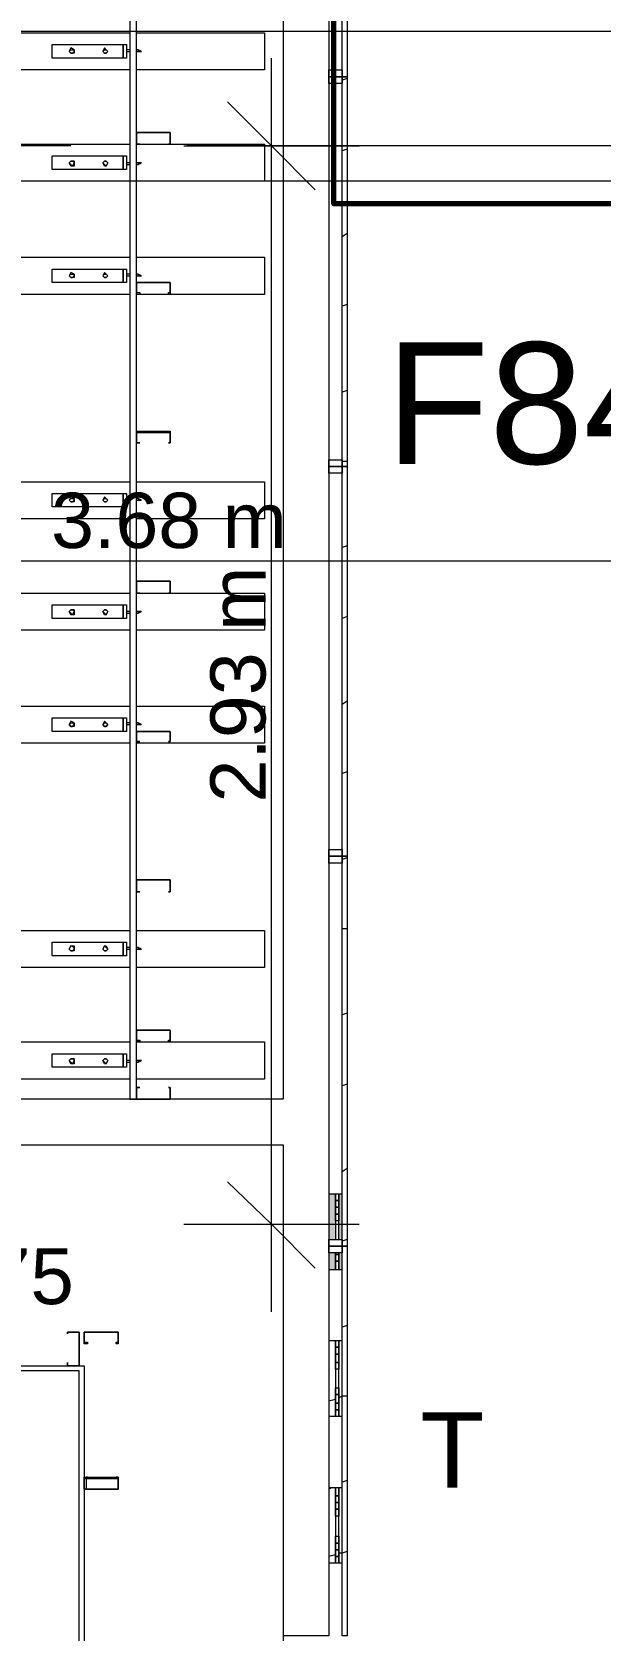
# Model space of a CAD drawing. Header units: metres. Extents: x -2 to 237, y -8 to 52.
# Drawn here: x 39.356 to 40.902, y 38.198 to 42.542 of the extents above; entities that cross this region are included whole.
import ezdxf

# ---------------------------------------------------------------- set-up
doc = ezdxf.new("R2010")
doc.units = ezdxf.units.M
doc.layers.add('HVAC - Ductos', color=5, linetype='Continuous', lineweight=0)
doc.layers.add('PDF2_Text', color=7, linetype='Continuous', lineweight=0)
doc.layers.add('PDF2_Geometry', color=7, linetype='Continuous', lineweight=0, true_color=0xaaaaaa)
doc.layers.add('PDF2_Solid Fills', color=7, linetype='Continuous', lineweight=0, true_color=0xffffff)
doc.styles.add('PDF ArialUnicodeMS-Bold-Identity-H', font='arial.ttf')
doc.styles.add('PDF Helvetica', font='')
doc.styles.get('PDF Helvetica').set_extended_font_data('Helvetica')

msp = doc.modelspace()

# ---------------------------------------------------------------- hatches: boundary and pattern name
at = {"layer": 'PDF2_Solid Fills', "lineweight": 0, "transparency": 33554559}
h = msp.add_hatch(color=256, dxfattribs=at)
h.paths.add_polyline_path([(40.1817, 39.26), (40.1817, 39.3839), (40.1634, 39.3839), (40.1634, 39.26)])
h.paths.add_polyline_path([(40.1817, 39.2234), (40.1634, 39.2234), (40.1634, 39.1775), (40.1817, 39.1775)])
h = msp.add_hatch(color=256, dxfattribs=at)
h.paths.add_polyline_path([(40.1909, 39.26), (40.2001, 39.26), (40.2001, 39.3839), (40.1909, 39.3839)])
h.paths.add_polyline_path([(40.2001, 39.2234), (40.1909, 39.2234), (40.1909, 39.1775), (40.2001, 39.1775)])

# ---------------------------------------------------------------- linework, layer by layer
at = {"layer": 'HVAC - Ductos', "lineweight": 0}
msp.add_lwpolyline([(47.3088, 42.1356), (34.3113, 42.1356), (34.3113, 42.5439), (47.3088, 42.5439)], close=True, dxfattribs=at)
for points in [[(40.0074, 39.0629), (40.0074, 42.4705)], [(39.8883, 42.3513), (40.0074, 42.232), (40.1267, 42.1128)], [(39.769, 42.232), (40.0074, 42.232), (40.2459, 42.232)], [(37.6455, 41.1038), (41.5622, 41.1038), (42.163, 41.1038), (46.1347, 41.1038)], [(39.8883, 39.416), (40.0074, 39.3014), (40.1267, 39.1821)], [(39.769, 39.3014), (40.0074, 39.3014), (40.2459, 39.3014)]]:
    msp.add_lwpolyline(points, dxfattribs=at)
at = {"layer": 'PDF2_Geometry', "lineweight": 0}
for points in [[(40.2001, 43.5161), (40.2001, 44.5572), (40.2001, 44.7865), (40.2138, 44.7865), (40.2138, 44.5572), (40.2001, 44.5572), (40.2001, 43.4749), (40.2138, 43.4749), (40.2138, 42.42), (40.2001, 42.42), (40.2001, 43.4749), (40.2138, 43.4749)], [(40.0396, 43.4749), (40.1634, 43.4749), (40.1634, 38.1823), (40.0396, 38.1823), (40.0396, 35.2058)], [(36.9026, 42.5393), (39.6223, 42.5393)], [(39.6406, 42.5393), (39.9891, 42.5393), (39.9891, 42.4384), (39.6406, 42.4384)], [(39.6039, 42.4934), (39.6039, 42.498)], [(39.6223, 42.4934), (39.6131, 42.4934)], [(39.6131, 42.4888), (39.6223, 42.4888)], [(39.6406, 42.4888), (39.6452, 42.4888), (39.6543, 42.4888), (39.6452, 42.4934), (39.6406, 42.4934)], [(39.6452, 42.4934), (39.6452, 42.4888)], [(39.6223, 42.4384), (36.9026, 42.4384)], [(40.2138, 42.4154), (40.2001, 42.4108)], [(36.9026, 42.2366), (39.6223, 42.2366)], [(39.4617, 42.232), (39.1407, 42.232)], [(39.6406, 42.2366), (39.9891, 42.2366), (39.9891, 42.1356), (39.6406, 42.1356)], [(41.0485, 42.232), (39.7782, 42.232)], [(40.2138, 42.2228), (40.2001, 42.2182)], [(39.6039, 42.177), (39.6039, 42.1815)], [(39.6223, 42.1861), (39.6131, 42.1861)], [(39.6131, 42.1815), (39.6223, 42.1815)], [(39.6406, 42.1815), (39.6452, 42.1815), (39.6543, 42.1861), (39.6452, 42.1861), (39.6406, 42.1861)], [(39.6452, 42.1861), (39.6452, 42.1815)], [(39.6223, 42.1356), (36.9026, 42.1356)], [(40.2138, 41.9935), (40.2001, 41.9843)], [(36.9026, 41.9293), (39.6223, 41.9293)], [(39.6406, 41.9293), (39.9891, 41.9293), (39.9891, 41.8284), (39.6406, 41.8284)], [(39.6039, 41.8834), (39.6039, 41.888)], [(39.6223, 41.8834), (39.6131, 41.8834)], [(39.6131, 41.8788), (39.6223, 41.8788)], [(39.6406, 41.8788), (39.6452, 41.8788), (39.6543, 41.8788), (39.6452, 41.8834), (39.6406, 41.8834)], [(39.6452, 41.8834), (39.6452, 41.8788)], [(39.6223, 41.8284), (36.9026, 41.8284)], [(40.2138, 41.8009), (40.2001, 41.7963)], [(40.2138, 41.567), (40.2001, 41.5624)], [(40.2138, 41.3743), (40.2001, 41.3743)], [(36.9026, 41.3193), (39.6223, 41.3193)], [(39.6406, 41.3193), (39.9891, 41.3193), (39.9891, 41.2184), (39.6406, 41.2184)], [(39.6039, 41.2735), (39.6039, 41.278)], [(39.6223, 41.2735), (39.6131, 41.2735)], [(39.6131, 41.2689), (39.6223, 41.2689)], [(39.6406, 41.2689), (39.6452, 41.2689), (39.6543, 41.2689), (39.6452, 41.2735), (39.6406, 41.2735)], [(39.6452, 41.2735), (39.6452, 41.2689)], [(39.6223, 41.2184), (36.9026, 41.2184)], [(40.2138, 41.1451), (40.2001, 41.1405)], [(36.9026, 41.0166), (39.6223, 41.0166)], [(39.6406, 41.0166), (39.9891, 41.0166), (39.9891, 40.9157), (39.6406, 40.9157)], [(39.6039, 40.957), (39.6039, 40.9616)], [(39.6223, 40.9662), (39.6131, 40.9662)], [(39.6131, 40.9616), (39.6223, 40.9616)], [(39.6406, 40.9616), (39.6452, 40.9616), (39.6543, 40.9662), (39.6452, 40.9662), (39.6406, 40.9662)], [(39.6452, 40.9662), (39.6452, 40.9616)], [(39.6223, 40.9157), (36.9026, 40.9157)], [(40.2138, 40.9524), (40.2001, 40.9478)], [(36.9026, 40.7093), (39.6223, 40.7093)], [(39.6406, 40.7093), (39.9891, 40.7093), (39.9891, 40.6084), (39.6406, 40.6084)], [(40.2138, 40.7231), (40.2001, 40.7139)], [(39.6039, 40.6635), (39.6039, 40.6681)], [(39.6223, 40.6635), (39.6131, 40.6635)], [(39.6131, 40.6589), (39.6223, 40.6589)], [(39.6406, 40.6589), (39.6452, 40.6589), (39.6543, 40.6589), (39.6452, 40.6635), (39.6406, 40.6635)], [(39.6452, 40.6635), (39.6452, 40.6589)], [(39.6223, 40.6084), (36.9026, 40.6084)], [(40.2138, 40.5304), (40.2001, 40.5259)], [(40.2138, 40.2966), (40.2001, 40.292)], [(36.9026, 40.0993), (39.6223, 40.0993)], [(39.6406, 40.0993), (39.9891, 40.0993), (39.9891, 39.9985), (39.6406, 39.9985)], [(40.2138, 40.1039), (40.2001, 40.1039)], [(39.6039, 40.0535), (39.6039, 40.0581)], [(39.6223, 40.0535), (39.6131, 40.0535)], [(39.6131, 40.0489), (39.6223, 40.0489)], [(39.6406, 40.0489), (39.6452, 40.0489), (39.6543, 40.0489), (39.6452, 40.0535), (39.6406, 40.0535)], [(39.6452, 40.0535), (39.6452, 40.0489)], [(39.6223, 39.9985), (36.9026, 39.9985)], [(40.2138, 39.8747), (40.2001, 39.8701)], [(36.9026, 39.7967), (39.6223, 39.7967)], [(39.6406, 39.7967), (39.9891, 39.7967), (39.9891, 39.6958), (39.6406, 39.6958)], [(39.6223, 39.7462), (39.6131, 39.7462)], [(39.6406, 39.7417), (39.6452, 39.7417), (39.6543, 39.7462), (39.6452, 39.7462), (39.6406, 39.7462)], [(39.6452, 39.7462), (39.6452, 39.7417)], [(39.6039, 39.7371), (39.6039, 39.7417)], [(39.6131, 39.7417), (39.6223, 39.7417)], [(39.6223, 39.6958), (36.9026, 39.6958)], [(39.6406, 39.6408), (39.6406, 39.6728), (39.6497, 39.6728), (39.6406, 39.6728), (39.6406, 39.6408), (39.6452, 39.6408), (39.7323, 39.6408), (39.7323, 39.6728), (39.7323, 39.6408)], [(40.2138, 39.682), (40.2001, 39.6774)], [(36.4898, 38.1823), (36.4898, 39.5169), (40.0396, 39.5169), (40.0396, 38.1823)], [(40.2138, 39.4527), (40.2001, 39.4435)], [(40.1634, 39.3839), (40.1817, 39.3839), (40.1817, 39.26)], [(40.1909, 39.26), (40.1909, 39.3839), (40.2001, 39.3839)], [(40.2138, 39.3839), (40.2138, 39.1775)], [(40.2001, 39.1775), (40.1909, 39.1775), (40.1909, 39.2234), (40.1909, 39.2188), (40.1817, 39.2188), (40.1817, 39.2234), (40.1817, 39.1775), (40.1634, 39.1775)], [(40.2138, 39.26), (40.2001, 39.2555)], [(40.2138, 39.0262), (40.2001, 39.0216)], [(40.1634, 38.9849), (40.1817, 38.9849), (40.1817, 38.7785), (40.1634, 38.7785)], [(40.2001, 38.7785), (40.1909, 38.7785), (40.1909, 38.9849), (40.2001, 38.9849)], [(40.2138, 38.9849), (40.2138, 38.7785)], [(40.2138, 38.8335), (40.2001, 38.8335), (40.1909, 38.8289)], [(40.1817, 38.8244), (40.1634, 38.8198)], [(39.5855, 38.5813), (39.5901, 38.5813)], [(39.5901, 38.5813), (39.5855, 38.5813)], [(40.1726, 38.5859), (40.1634, 38.5813)], [(40.1634, 38.5859), (40.1817, 38.5859), (40.1817, 38.3795), (40.1634, 38.3795)], [(40.2001, 38.3795), (40.1909, 38.3795), (40.1909, 38.5859), (40.2001, 38.5859)], [(40.2138, 38.6042), (40.2001, 38.5997)], [(40.2138, 38.5859), (40.2138, 38.3795)], [(40.1817, 38.4024), (40.1634, 38.3978)], [(40.2138, 38.4116), (40.2001, 38.407), (40.1909, 38.407)]]:
    msp.add_lwpolyline(points, dxfattribs=at)
at = {"layer": 'PDF2_Geometry', "color": 232, "lineweight": 70, "true_color": 0xe91e64}
msp.add_lwpolyline([(40.1774, 43.6392), (41.2087, 43.6392), (41.2087, 42.0743), (40.1774, 42.0743)], close=True, dxfattribs=at)
at = {"layer": 'PDF2_Geometry', "lineweight": 0}
for points in [[(36.4898, 39.6408), (36.4898, 43.4749), (36.7971, 43.4749), (36.8888, 43.4749), (36.8888, 39.6408), (36.9026, 39.6408), (36.9026, 43.4749), (39.6223, 43.4749), (39.6223, 39.6408), (39.6406, 39.6408), (39.6406, 43.4749), (39.6406, 43.4565), (39.6497, 43.4565), (39.6406, 43.4565), (39.6406, 43.4749), (39.7323, 43.4749), (40.0396, 43.4749), (40.0396, 39.6408)], [(39.6131, 42.5072), (39.6131, 42.4705), (39.6039, 42.4705), (39.4112, 42.4705), (39.4112, 42.5072), (39.6039, 42.5072)], [(39.4571, 42.4888), (39.4617, 42.4842), (39.4663, 42.4842), (39.4709, 42.4888), (39.4709, 42.4934), (39.4617, 42.498)], [(39.4709, 42.4888), (39.4709, 42.4842), (39.4617, 42.4842), (39.4571, 42.4888), (39.4617, 42.4934), (39.4709, 42.4934)], [(39.5489, 42.4888), (39.5534, 42.4842), (39.558, 42.4842), (39.5626, 42.4888), (39.558, 42.4934), (39.5534, 42.498)], [(39.5626, 42.4888), (39.558, 42.4842), (39.5534, 42.4842), (39.5489, 42.4888), (39.5534, 42.4934), (39.558, 42.4934)], [(39.6039, 42.5072), (39.6039, 42.4705)], [(39.6039, 42.4888), (39.6039, 42.4842), (39.6039, 42.4888), (39.6039, 42.4934), (39.6039, 42.498), (39.6039, 42.4934), (39.6039, 42.4888), (39.6039, 42.4842), (39.6039, 42.4888), (39.6039, 42.4934)], [(40.2001, 42.4384), (40.2001, 42.42), (40.1634, 42.42), (40.1634, 42.4384)], [(40.2001, 42.42), (40.2001, 42.4017), (40.1634, 42.4017), (40.1634, 42.42)], [(40.2138, 41.3606), (40.2001, 41.3606), (40.2001, 42.42), (40.2138, 42.42)], [(39.7323, 42.2641), (39.7323, 42.2687), (39.6452, 42.2687), (39.6406, 42.2687), (39.6406, 42.2641), (39.6406, 42.2366), (39.6497, 42.2366), (39.6406, 42.2366), (39.6406, 42.2641), (39.6406, 42.2687), (39.6452, 42.2687), (39.7323, 42.2687), (39.7323, 42.2641), (39.7323, 42.2366)], [(39.7277, 42.2366), (39.7323, 42.2366)], [(39.6131, 42.2045), (39.6131, 42.1678), (39.6039, 42.1678), (39.4112, 42.1678), (39.4112, 42.2045), (39.6039, 42.2045)], [(39.4571, 42.1861), (39.4617, 42.1815), (39.4663, 42.177), (39.4709, 42.1861), (39.4709, 42.1907), (39.4617, 42.1907)], [(39.4709, 42.1861), (39.4709, 42.177), (39.4617, 42.177), (39.4571, 42.1861), (39.4617, 42.1907), (39.4709, 42.1907)], [(39.5489, 42.1861), (39.5534, 42.1815), (39.558, 42.177), (39.5626, 42.1861), (39.558, 42.1907), (39.5534, 42.1907)], [(39.5626, 42.1861), (39.558, 42.177), (39.5534, 42.177), (39.5489, 42.1861), (39.5534, 42.1907), (39.558, 42.1907)], [(39.6039, 42.2045), (39.6039, 42.1678)], [(39.6039, 42.1861), (39.6039, 42.1815), (39.6039, 42.177), (39.6039, 42.1815), (39.6039, 42.1861), (39.6039, 42.1907), (39.6039, 42.1861), (39.6039, 42.177), (39.6039, 42.1861), (39.6039, 42.1907)], [(39.6131, 41.8972), (39.6131, 41.8605), (39.6039, 41.8605), (39.4112, 41.8605), (39.4112, 41.8972), (39.6039, 41.8972)], [(39.4571, 41.8788), (39.4617, 41.8742), (39.4663, 41.8742), (39.4709, 41.8788), (39.4709, 41.8834), (39.4617, 41.888)], [(39.4709, 41.8788), (39.4709, 41.8742), (39.4617, 41.8742), (39.4571, 41.8788), (39.4617, 41.8834), (39.4709, 41.8834)], [(39.5489, 41.8788), (39.5534, 41.8742), (39.558, 41.8742), (39.5626, 41.8788), (39.558, 41.8834), (39.5534, 41.888)], [(39.5626, 41.8788), (39.558, 41.8742), (39.5534, 41.8742), (39.5489, 41.8788), (39.5534, 41.8834), (39.558, 41.8834)], [(39.6039, 41.8972), (39.6039, 41.8605)], [(39.6039, 41.8788), (39.6039, 41.8742), (39.6039, 41.8788), (39.6039, 41.8834), (39.6039, 41.888), (39.6039, 41.8834), (39.6039, 41.8788), (39.6039, 41.8742), (39.6039, 41.8788), (39.6039, 41.8834)], [(39.7277, 41.8284), (39.7277, 41.833), (39.7323, 41.833), (39.7323, 41.8605), (39.6452, 41.8605), (39.6406, 41.8605), (39.6406, 41.833), (39.6497, 41.833), (39.6497, 41.8284), (39.6406, 41.8284), (39.6406, 41.8605), (39.6452, 41.8605), (39.7323, 41.8605), (39.7323, 41.8284)], [(39.7323, 41.4523), (39.6452, 41.4523), (39.6406, 41.4523), (39.6406, 41.4248), (39.6497, 41.4248), (39.6406, 41.4248), (39.6406, 41.4523), (39.6406, 41.4569), (39.6452, 41.4569), (39.7323, 41.4569), (39.7323, 41.4523), (39.7323, 41.4248)], [(39.7277, 41.4248), (39.7323, 41.4248)], [(40.2001, 41.3789), (40.2001, 41.3606), (40.1634, 41.3606), (40.1634, 41.3789)], [(40.2001, 41.3606), (40.2001, 41.3423), (40.1634, 41.3423), (40.1634, 41.3606)], [(40.2138, 40.3012), (40.2001, 40.3012), (40.2001, 41.3606), (40.2138, 41.3606)], [(39.6131, 41.2872), (39.6131, 41.2506), (39.6039, 41.2506), (39.4112, 41.2506), (39.4112, 41.2872), (39.6039, 41.2872)], [(39.4571, 41.2689), (39.4617, 41.2643), (39.4663, 41.2643), (39.4709, 41.2689), (39.4709, 41.2735), (39.4617, 41.278)], [(39.4709, 41.2689), (39.4709, 41.2643), (39.4617, 41.2643), (39.4571, 41.2689), (39.4617, 41.2735), (39.4709, 41.2735)], [(39.5489, 41.2689), (39.5534, 41.2643), (39.558, 41.2643), (39.5626, 41.2689), (39.558, 41.2735), (39.5534, 41.278)], [(39.5626, 41.2689), (39.558, 41.2643), (39.5534, 41.2643), (39.5489, 41.2689), (39.5534, 41.2735), (39.558, 41.2735)], [(39.6039, 41.2872), (39.6039, 41.2506)], [(39.6039, 41.2689), (39.6039, 41.2643), (39.6039, 41.2689), (39.6039, 41.2735), (39.6039, 41.278), (39.6039, 41.2735), (39.6039, 41.2689), (39.6039, 41.2643), (39.6039, 41.2689), (39.6039, 41.2735)], [(39.7323, 41.0487), (39.6452, 41.0487), (39.6406, 41.0487), (39.6406, 41.0166), (39.6497, 41.0166), (39.6406, 41.0166), (39.6406, 41.0487), (39.6452, 41.0487), (39.7323, 41.0487), (39.7323, 41.0166)], [(39.7277, 41.0166), (39.7323, 41.0166)], [(39.6131, 40.9845), (39.6131, 40.9478), (39.6039, 40.9478), (39.4112, 40.9478), (39.4112, 40.9845), (39.6039, 40.9845)], [(39.4571, 40.9662), (39.4617, 40.9616), (39.4663, 40.957), (39.4709, 40.9662), (39.4709, 40.9708), (39.4617, 40.9708)], [(39.4709, 40.9662), (39.4709, 40.957), (39.4617, 40.957), (39.4571, 40.9662), (39.4617, 40.9708), (39.4709, 40.9708)], [(39.5489, 40.9662), (39.5534, 40.9616), (39.558, 40.957), (39.5626, 40.9662), (39.558, 40.9708), (39.5534, 40.9708)], [(39.5626, 40.9662), (39.558, 40.957), (39.5534, 40.957), (39.5489, 40.9662), (39.5534, 40.9708), (39.558, 40.9708)], [(39.6039, 40.9845), (39.6039, 40.9478)], [(39.6039, 40.9662), (39.6039, 40.9616), (39.6039, 40.957), (39.6039, 40.9616), (39.6039, 40.9662), (39.6039, 40.9708), (39.6039, 40.9662), (39.6039, 40.957), (39.6039, 40.9662), (39.6039, 40.9708)], [(39.6131, 40.6772), (39.6131, 40.6405), (39.6039, 40.6405), (39.4112, 40.6405), (39.4112, 40.6772), (39.6039, 40.6772)], [(39.4571, 40.6589), (39.4617, 40.6543), (39.4663, 40.6543), (39.4709, 40.6589), (39.4709, 40.6635), (39.4617, 40.6681)], [(39.4709, 40.6589), (39.4709, 40.6543), (39.4617, 40.6543), (39.4571, 40.6589), (39.4617, 40.6635), (39.4709, 40.6635)], [(39.5489, 40.6589), (39.5534, 40.6543), (39.558, 40.6543), (39.5626, 40.6589), (39.558, 40.6635), (39.5534, 40.6681)], [(39.5626, 40.6589), (39.558, 40.6543), (39.5534, 40.6543), (39.5489, 40.6589), (39.5534, 40.6635), (39.558, 40.6635)], [(39.6039, 40.6772), (39.6039, 40.6405)], [(39.6039, 40.6589), (39.6039, 40.6543), (39.6039, 40.6589), (39.6039, 40.6635), (39.6039, 40.6681), (39.6039, 40.6635), (39.6039, 40.6589), (39.6039, 40.6543), (39.6039, 40.6589), (39.6039, 40.6635)], [(39.7323, 40.6405), (39.6452, 40.6405), (39.6406, 40.6405), (39.6406, 40.613), (39.6497, 40.613), (39.6406, 40.613), (39.6406, 40.6405), (39.6452, 40.6405), (39.7323, 40.6405), (39.7323, 40.613)], [(39.7277, 40.613), (39.7323, 40.613)], [(40.2001, 40.3196), (40.2001, 40.3012), (40.1634, 40.3012), (40.1634, 40.3196)], [(40.2001, 40.3012), (40.2001, 40.2828), (40.1634, 40.2828), (40.1634, 40.3012)], [(40.2138, 39.2417), (40.2001, 39.2417), (40.2001, 40.3012), (40.2138, 40.3012)], [(39.7323, 40.2324), (39.7323, 40.237), (39.6452, 40.237), (39.6406, 40.237), (39.6406, 40.2324), (39.6406, 40.2048), (39.6497, 40.2048), (39.6406, 40.2048), (39.6406, 40.2324), (39.6406, 40.237), (39.6452, 40.237), (39.7323, 40.237), (39.7323, 40.2324), (39.7323, 40.2048)], [(39.7277, 40.2048), (39.7323, 40.2048)], [(39.6131, 40.0673), (39.6131, 40.0306), (39.6039, 40.0306), (39.4112, 40.0306), (39.4112, 40.0673), (39.6039, 40.0673)], [(39.4571, 40.0489), (39.4617, 40.0444), (39.4663, 40.0444), (39.4709, 40.0489), (39.4709, 40.0535), (39.4617, 40.0581)], [(39.4709, 40.0489), (39.4709, 40.0444), (39.4617, 40.0444), (39.4571, 40.0489), (39.4617, 40.0581), (39.4709, 40.0581)], [(39.5489, 40.0489), (39.5534, 40.0444), (39.558, 40.0444), (39.5626, 40.0489), (39.558, 40.0535), (39.5534, 40.0581)], [(39.5626, 40.0489), (39.558, 40.0444), (39.5534, 40.0444), (39.5489, 40.0489), (39.5534, 40.0581), (39.558, 40.0581)], [(39.6039, 40.0673), (39.6039, 40.0306)], [(39.6039, 40.0489), (39.6039, 40.0444), (39.6039, 40.0489), (39.6039, 40.0581), (39.6039, 40.0489), (39.6039, 40.0444), (39.6039, 40.0489), (39.6039, 40.0581)], [(39.7277, 39.7967), (39.7277, 39.8013), (39.7323, 39.8013), (39.7323, 39.8288), (39.6452, 39.8288), (39.6406, 39.8288), (39.6406, 39.8013), (39.6497, 39.8013), (39.6497, 39.7967), (39.6406, 39.7967), (39.6406, 39.8288), (39.6452, 39.8288), (39.7323, 39.8288), (39.7323, 39.7967)], [(39.6131, 39.7646), (39.6131, 39.7279), (39.6039, 39.7279), (39.4112, 39.7279), (39.4112, 39.7646), (39.6039, 39.7646)], [(39.4571, 39.7462), (39.4617, 39.7417), (39.4663, 39.7371), (39.4709, 39.7462), (39.4709, 39.7508), (39.4617, 39.7508)], [(39.4709, 39.7462), (39.4709, 39.7371), (39.4617, 39.7371), (39.4571, 39.7462), (39.4617, 39.7508), (39.4709, 39.7508)], [(39.5489, 39.7462), (39.5534, 39.7417), (39.558, 39.7371), (39.5626, 39.7462), (39.558, 39.7508), (39.5534, 39.7508)], [(39.5626, 39.7462), (39.558, 39.7371), (39.5534, 39.7371), (39.5489, 39.7462), (39.5534, 39.7508), (39.558, 39.7508)], [(39.6039, 39.7646), (39.6039, 39.7279)], [(39.6039, 39.7462), (39.6039, 39.7417), (39.6039, 39.7371), (39.6039, 39.7417), (39.6039, 39.7462), (39.6039, 39.7508), (39.6039, 39.7462), (39.6039, 39.7371), (39.6039, 39.7462), (39.6039, 39.7508)], [(39.7277, 39.6728), (39.7323, 39.6728)], [(40.1909, 39.3839), (40.1909, 39.3656), (40.1817, 39.3656), (40.1817, 39.3839)], [(40.1909, 39.3656), (40.1909, 39.3472), (40.1817, 39.3472), (40.1817, 39.3656)], [(40.1909, 39.3472), (40.1909, 39.3289), (40.1817, 39.3289), (40.1817, 39.3472)], [(40.1909, 39.3289), (40.1909, 39.3106), (40.1817, 39.3106), (40.1817, 39.3289)], [(40.2001, 39.26), (40.2001, 39.2417), (40.1634, 39.2417), (40.1634, 39.26)], [(40.1634, 39.2417), (40.2001, 39.2417), (40.2001, 39.2234), (40.1634, 39.2234)], [(40.2138, 38.1823), (40.2001, 38.1823), (40.2001, 39.2417), (40.2138, 39.2417)], [(40.1817, 39.2188), (40.1909, 39.2188), (40.1909, 39.2005), (40.1817, 39.2005)], [(40.1817, 39.1775), (40.1817, 39.2005), (40.1909, 39.2005), (40.1909, 39.1775)], [(39.4526, 39.0032), (39.4526, 39.0078)], [(39.48, 39.0078), (39.4846, 39.0078), (39.4846, 38.9207), (39.4846, 38.9161), (39.48, 38.9161), (39.4526, 38.9161), (39.4526, 38.9253), (39.4526, 38.9161), (39.48, 38.9161), (39.4846, 38.9161), (39.4846, 38.9207), (39.4846, 39.0078), (39.48, 39.0078), (39.4526, 39.0078)], [(39.5855, 38.9757), (39.5855, 38.9803), (39.5901, 38.9803), (39.5901, 39.0078), (39.503, 39.0078), (39.4984, 39.0078), (39.4984, 38.9803), (39.5075, 38.9803), (39.5075, 38.9757), (39.4984, 38.9757), (39.4984, 39.0078), (39.503, 39.0078), (39.5901, 39.0078), (39.5901, 38.9757)], [(40.1909, 38.9849), (40.1909, 38.9666), (40.1817, 38.9666), (40.1817, 38.9849)], [(40.1909, 38.9666), (40.1909, 38.9482), (40.1817, 38.9482), (40.1817, 38.9666)], [(40.1909, 38.9482), (40.1909, 38.9253), (40.1817, 38.9253), (40.1817, 38.9482)], [(40.1909, 38.9253), (40.1909, 38.9069), (40.1817, 38.9069), (40.1817, 38.9253)], [(37.0264, 38.9161), (37.0447, 38.9161), (39.4846, 38.9161), (39.4984, 38.9161), (39.4984, 35.8341), (39.4846, 35.8341), (37.0447, 35.8341), (37.0264, 35.8341)], [(37.0447, 38.9023), (37.0447, 35.8525), (39.4846, 35.8525), (39.4846, 38.9023)], [(40.1909, 38.8565), (40.1909, 38.8381), (40.1817, 38.8381), (40.1817, 38.8565)], [(40.1817, 38.8381), (40.1909, 38.8381), (40.1909, 38.8152), (40.1817, 38.8152)], [(40.1817, 38.8152), (40.1909, 38.8152), (40.1909, 38.7969), (40.1817, 38.7969)], [(40.1817, 38.7785), (40.1817, 38.7969), (40.1909, 38.7969), (40.1909, 38.7785)], [(39.5901, 38.5813), (39.503, 38.5813), (39.4984, 38.5813), (39.4984, 38.6134), (39.5075, 38.6134), (39.503, 38.6134), (39.503, 38.5813), (39.5901, 38.5813), (39.5901, 38.6134)], [(39.5901, 38.6088), (39.503, 38.6088), (39.4984, 38.6088), (39.4984, 38.5813), (39.5075, 38.5813), (39.4984, 38.5813), (39.4984, 38.6088), (39.4984, 38.6134), (39.503, 38.6134), (39.5901, 38.6134), (39.5901, 38.6088), (39.5901, 38.5813)], [(39.5855, 38.6134), (39.5901, 38.6134)], [(40.1909, 38.5859), (40.1909, 38.563), (40.1817, 38.563), (40.1817, 38.5859)], [(40.1909, 38.563), (40.1909, 38.5447), (40.1817, 38.5447), (40.1817, 38.563)], [(40.1909, 38.5447), (40.1909, 38.5263), (40.1817, 38.5263), (40.1817, 38.5447)], [(40.1909, 38.5263), (40.1909, 38.5079), (40.1817, 38.5079), (40.1817, 38.5263)], [(40.1909, 38.4529), (40.1909, 38.4345), (40.1817, 38.4345), (40.1817, 38.4529)], [(40.1817, 38.4345), (40.1909, 38.4345), (40.1909, 38.4162), (40.1817, 38.4162)], [(40.1817, 38.4162), (40.1909, 38.4162), (40.1909, 38.3978), (40.1817, 38.3978)], [(40.1817, 38.3795), (40.1817, 38.3978), (40.1909, 38.3978), (40.1909, 38.3795)]]:
    msp.add_lwpolyline(points, close=True, dxfattribs=at)

# ---------------------------------------------------------------- texts
at = {"layer": 'PDF2_Text', "color": 232, "lineweight": 70, "true_color": 0xe91e64, "insert": (40.3185, 41.5305), "char_height": 0.33022, "attachment_point": 4, "style": 'PDF ArialUnicodeMS-Bold-Identity-H'}
msp.add_mtext('F84', dxfattribs=at)
at = {"layer": 'PDF2_Text', "lineweight": 0, "attachment_point": 4, "style": 'PDF Helvetica'}
for s, insert, char_height in [('3.68 m', (39.4081, 41.213), 0.15017), ('BOD3.75', (38.5963, 39.1589), 0.15205), ('T', (40.4125, 38.6875), 0.2049)]:
    msp.add_mtext(s, dxfattribs=dict(at, insert=insert, char_height=char_height))
at = {"layer": 'PDF2_Text', "lineweight": 0, "insert": (39.9174, 40.4473), "char_height": 0.15017, "attachment_point": 4, "rotation": 90, "style": 'PDF Helvetica'}
msp.add_mtext('2.93 m', dxfattribs=at)

doc.saveas('drawing.dxf')
